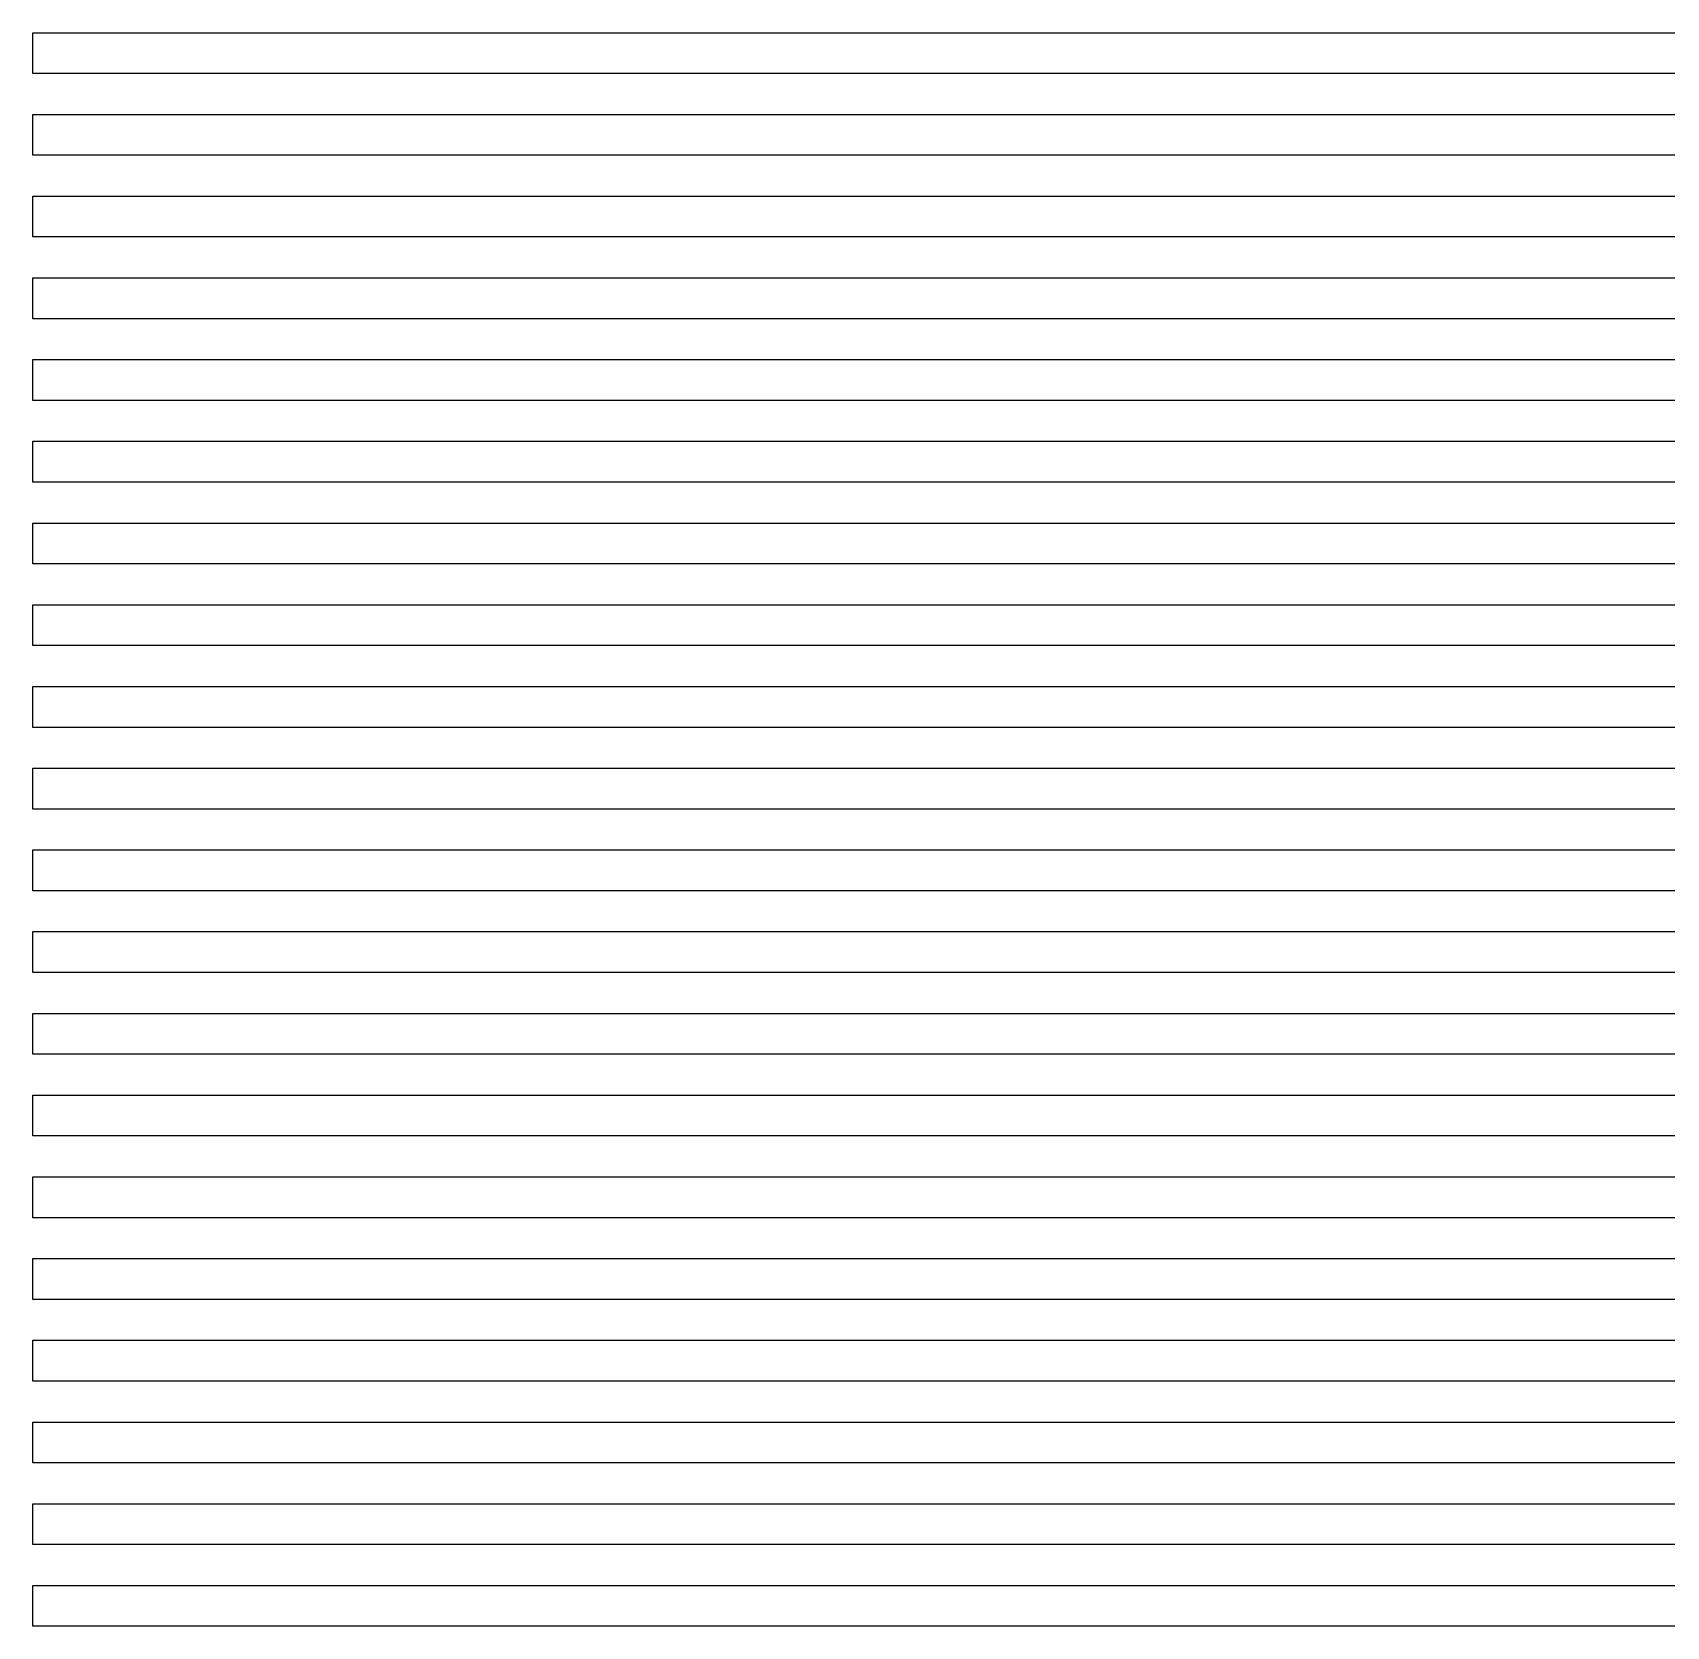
# Model space of a CAD drawing. Extents: x 0 to 80, y 0 to 80.
# Drawn here: x 0 to 20, y 20.5 to 40 of the extents above; entities that cross this region are included whole.
import ezdxf

# ---------------------------------------------------------------- set-up
doc = ezdxf.new("R2010")
doc.units = 0
doc.layers.add('FEED', color=7, linetype='CONTINUOUS')

msp = doc.modelspace()

# ---------------------------------------------------------------- linework, layer by layer
at = {"layer": 'FEED'}
for points in [[(20.48, 39.5, -14.968), (19.681, 39.5, -15.016), (19.041, 39.5, -15.096), (18.241, 39.5, -15.256), (17.921, 39.5, -15.352), (17.601, 39.5, -15.432), (16.961, 39.5, -15.656), (16.481, 39.5, -15.864), (15.841, 39.5, -16.184), (15.201, 39.5, -16.568), (14.561, 39.5, -17.032), (14.241, 39.5, -17.272), (14.081, 39.5, -17.352), (13.761, 39.5, -17.368), (0.001, 39.5, -17.368), (0.001, 39.625, -17.368), (0.001, 40, -17.368), (0.161, 40, -17.368), (14.241, 40, -17.368), (14.401, 40, -17.32), (14.721, 40, -17.112), (15.201, 40, -16.744), (15.681, 40, -16.424), (16.161, 40, -16.152), (16.961, 40, -15.768), (17.441, 40, -15.576), (17.761, 40, -15.48), (18.081, 40, -15.368), (18.401, 40, -15.288), (18.721, 40, -15.208), (19.521, 40, -15.08), (20.16, 40, -15.016)], [(20.16, 38.5, -14.92), (19.841, 38.5, -14.92), (19.041, 38.5, -14.984), (18.401, 38.5, -15.064), (17.921, 38.5, -15.16), (17.121, 38.5, -15.384), (16.641, 38.5, -15.544), (16.001, 38.5, -15.8), (15.361, 38.5, -16.12), (14.721, 38.5, -16.504), (14.081, 38.5, -16.968), (13.761, 38.5, -17.224), (13.601, 38.5, -17.32), (13.441, 38.5, -17.368), (0.001, 38.5, -17.368), (0.001, 38.625, -17.368), (0.001, 39, -17.368), (0.161, 39, -17.368), (13.601, 39, -17.368), (13.761, 39, -17.352), (13.921, 39, -17.272), (14.561, 39, -16.792), (15.201, 39, -16.36), (16.001, 39, -15.928), (16.801, 39, -15.576), (16.961, 39, -15.528), (17.281, 39, -15.416), (17.761, 39, -15.272), (18.561, 39, -15.096), (19.681, 39, -14.968), (20.48, 39, -14.936)], [(20.96, 37.5, -14.856), (19.681, 37.5, -14.856), (18.881, 37.5, -14.904), (18.081, 37.5, -15), (17.601, 37.5, -15.096), (16.961, 37.5, -15.256), (16.001, 37.5, -15.592), (15.201, 37.5, -15.96), (14.721, 37.5, -16.216), (14.081, 37.5, -16.616), (13.601, 37.5, -16.968), (13.281, 37.5, -17.224), (13.121, 37.5, -17.32), (12.961, 37.5, -17.368), (0.001, 37.5, -17.368), (0.001, 37.625, -17.368), (0.001, 38, -17.368), (0.161, 38, -17.368), (13.121, 38, -17.368), (13.281, 38, -17.352), (13.441, 38, -17.272), (14.081, 38, -16.792), (14.721, 38, -16.36), (15.521, 38, -15.912), (15.841, 38, -15.768), (16.161, 38, -15.624), (16.961, 38, -15.336), (17.921, 38, -15.096), (18.561, 38, -14.984), (19.361, 38, -14.904), (19.681, 38, -14.904), (20, 38, -14.888), (21.44, 38, -14.888)], [(20.64, 36.5, -14.824), (19.521, 36.5, -14.824), (19.201, 36.5, -14.84), (18.721, 36.5, -14.856), (18.081, 36.5, -14.92), (17.281, 36.5, -15.048), (16.321, 36.5, -15.304), (15.841, 36.5, -15.48), (15.521, 36.5, -15.592), (14.881, 36.5, -15.88), (14.401, 36.5, -16.136), (13.761, 36.5, -16.536), (13.121, 36.5, -17), (12.801, 36.5, -17.256), (12.641, 36.5, -17.336), (12.481, 36.5, -17.368), (0.001, 36.5, -17.368), (0.001, 36.625, -17.368), (0.001, 37, -17.368), (0.161, 37, -17.368), (12.641, 37, -17.368), (12.801, 37, -17.352), (12.961, 37, -17.288), (13.121, 37, -17.176), (13.441, 37, -16.904), (14.081, 37, -16.456), (14.561, 37, -16.168), (15.041, 37, -15.912), (15.361, 37, -15.768), (15.681, 37, -15.624), (16.481, 37, -15.336), (16.961, 37, -15.192), (17.761, 37, -15.016), (18.401, 37, -14.92), (19.041, 37, -14.856), (19.361, 37, -14.856), (19.681, 37, -14.84), (21.28, 37, -14.84)], [(20.48, 35.5, -14.792), (19.201, 35.5, -14.792), (18.881, 35.5, -14.808), (18.401, 35.5, -14.824), (17.601, 35.5, -14.904), (17.281, 35.5, -14.968), (16.961, 35.5, -15.016), (16.001, 35.5, -15.256), (15.361, 35.5, -15.48), (14.881, 35.5, -15.672), (14.241, 35.5, -15.976), (13.601, 35.5, -16.344), (12.801, 35.5, -16.904), (12.321, 35.5, -17.272), (12.161, 35.5, -17.352), (11.841, 35.5, -17.368), (0.001, 35.5, -17.368), (0.001, 35.625, -17.368), (0.001, 36, -17.368), (0.161, 36, -17.368), (12.321, 36, -17.368), (12.481, 36, -17.304), (12.641, 36, -17.208), (13.281, 36, -16.712), (13.761, 36, -16.392), (14.401, 36, -16.008), (14.881, 36, -15.768), (15.361, 36, -15.56), (16.001, 36, -15.336), (16.641, 36, -15.144), (17.441, 36, -14.968), (17.921, 36, -14.904), (18.241, 36, -14.856), (18.561, 36, -14.84), (18.721, 36, -14.824), (19.521, 36, -14.808), (20.8, 36, -14.808)], [(20.64, 34.5, -14.776), (20, 34.5, -14.776), (19.681, 34.5, -14.76), (19.041, 34.5, -14.76), (18.721, 34.5, -14.776), (18.241, 34.5, -14.776), (17.441, 34.5, -14.84), (16.801, 34.5, -14.936), (16.001, 34.5, -15.096), (15.041, 34.5, -15.384), (14.401, 34.5, -15.64), (13.921, 34.5, -15.864), (13.281, 34.5, -16.216), (12.641, 34.5, -16.648), (12.161, 34.5, -17.016), (12.001, 34.5, -17.16), (11.841, 34.5, -17.272), (11.681, 34.5, -17.352), (11.361, 34.5, -17.368), (0.001, 34.5, -17.368), (0.001, 34.625, -17.368), (0.001, 35, -17.368), (0.161, 35, -17.368), (11.681, 35, -17.368), (11.841, 35, -17.352), (12.001, 35, -17.288), (12.801, 35, -16.68), (13.281, 35, -16.36), (13.921, 35, -15.992), (14.721, 35, -15.608), (15.201, 35, -15.416), (16.001, 35, -15.16), (17.281, 35, -14.888), (18.081, 35, -14.808), (18.881, 35, -14.792), (20.8, 35, -14.792)], [(20.64, 33.5, -14.776), (20, 33.5, -14.744), (17.921, 33.5, -14.744), (17.121, 33.5, -14.808), (16.481, 33.5, -14.888), (15.841, 33.5, -15.016), (15.041, 33.5, -15.24), (14.401, 33.5, -15.464), (13.761, 33.5, -15.752), (12.961, 33.5, -16.184), (12.161, 33.5, -16.712), (11.521, 33.5, -17.224), (11.361, 33.5, -17.32), (11.201, 33.5, -17.368), (0.001, 33.5, -17.368), (0.001, 33.625, -17.368), (0.001, 34, -17.368), (0.161, 34, -17.368), (11.361, 34, -17.368), (11.521, 34, -17.336), (11.681, 34, -17.256), (12.321, 34, -16.744), (12.961, 34, -16.296), (13.601, 34, -15.928), (14.081, 34, -15.688), (14.721, 34, -15.416), (15.681, 34, -15.112), (16.641, 34, -14.904), (17.761, 34, -14.776), (18.081, 34, -14.776), (18.401, 34, -14.76), (20.32, 34, -14.76)], [(20.8, 32.5, -14.776), (19.841, 32.5, -14.728), (17.761, 32.5, -14.728), (16.961, 32.5, -14.776), (16.481, 32.5, -14.824), (15.681, 32.5, -14.968), (15.041, 32.5, -15.128), (14.401, 32.5, -15.32), (13.761, 32.5, -15.576), (12.961, 32.5, -15.96), (12.321, 32.5, -16.344), (11.681, 32.5, -16.808), (11.201, 32.5, -17.192), (11.041, 32.5, -17.304), (10.881, 32.5, -17.368), (0.001, 32.5, -17.368), (0.001, 32.625, -17.368), (0.001, 33, -17.368), (0.161, 33, -17.368), (11.041, 33, -17.368), (11.201, 33, -17.304), (11.361, 33, -17.208), (12.001, 33, -16.696), (12.481, 33, -16.36), (13.121, 33, -15.976), (13.761, 33, -15.656), (14.561, 33, -15.336), (15.201, 33, -15.128), (16.161, 33, -14.904), (16.321, 33, -14.888), (16.961, 33, -14.792), (17.601, 33, -14.744), (17.921, 33, -14.744), (18.241, 33, -14.728), (20, 33, -14.728), (20.8, 33, -14.776)], [(20.32, 31.5, -14.744), (20, 31.5, -14.744), (19.681, 31.5, -14.728), (17.441, 31.5, -14.728), (17.121, 31.5, -14.744), (16.801, 31.5, -14.76), (16.001, 31.5, -14.84), (15.201, 31.5, -14.984), (15.041, 31.5, -15.032), (14.721, 31.5, -15.112), (14.081, 31.5, -15.304), (13.281, 31.5, -15.624), (12.641, 31.5, -15.944), (12.001, 31.5, -16.328), (11.361, 31.5, -16.792), (10.881, 31.5, -17.176), (10.721, 31.5, -17.288), (10.561, 31.5, -17.352), (10.241, 31.5, -17.368), (0.001, 31.5, -17.368), (0.001, 31.625, -17.368), (0.001, 32, -17.368), (0.161, 32, -17.368), (10.561, 32, -17.368), (10.721, 32, -17.352), (10.881, 32, -17.304), (11.681, 32, -16.664), (12.321, 32, -16.232), (12.801, 32, -15.96), (13.441, 32, -15.64), (14.081, 32, -15.368), (14.881, 32, -15.112), (15.681, 32, -14.92), (16.001, 32, -14.872), (16.161, 32, -14.84), (17.121, 32, -14.744), (17.441, 32, -14.744), (17.761, 32, -14.728), (20, 32, -14.728), (20.8, 32, -14.776)], [(20.48, 30.5, -14.792), (20, 30.5, -14.744), (19.681, 30.5, -14.744), (19.361, 30.5, -14.728), (16.961, 30.5, -14.728), (16.641, 30.5, -14.744), (16.321, 30.5, -14.76), (15.681, 30.5, -14.824), (14.881, 30.5, -14.968), (13.921, 30.5, -15.224), (12.961, 30.5, -15.592), (12.481, 30.5, -15.816), (11.841, 30.5, -16.184), (11.361, 30.5, -16.488), (10.881, 30.5, -16.84), (10.401, 30.5, -17.24), (10.241, 30.5, -17.336), (10.081, 30.5, -17.368), (0.001, 30.5, -17.368), (0.001, 30.625, -17.368), (0.001, 31, -17.368), (0.161, 31, -17.368), (10.241, 31, -17.368), (10.401, 31, -17.336), (10.561, 31, -17.24), (11.201, 31, -16.728), (11.841, 31, -16.28), (12.481, 31, -15.912), (12.961, 31, -15.672), (13.601, 31, -15.4), (14.401, 31, -15.128), (14.721, 31, -15.048), (14.881, 31, -15), (15.521, 31, -14.872), (16.321, 31, -14.776), (17.281, 31, -14.728), (19.681, 31, -14.728), (20, 31, -14.744), (20.32, 31, -14.76)], [(20.32, 29.5, -14.808), (19.841, 29.5, -14.76), (19.041, 29.5, -14.728), (16.641, 29.5, -14.728), (16.321, 29.5, -14.744), (16.001, 29.5, -14.76), (15.361, 29.5, -14.824), (14.561, 29.5, -14.968), (13.921, 29.5, -15.128), (12.961, 29.5, -15.464), (12.321, 29.5, -15.752), (11.681, 29.5, -16.088), (11.041, 29.5, -16.488), (10.561, 29.5, -16.84), (10.081, 29.5, -17.24), (9.921, 29.5, -17.336), (9.761, 29.5, -17.368), (0.001, 29.5, -17.368), (0.001, 29.625, -17.368), (0.001, 30, -17.368), (0.161, 30, -17.368), (9.921, 30, -17.368), (10.081, 30, -17.336), (10.241, 30, -17.24), (10.881, 30, -16.712), (11.521, 30, -16.28), (12.161, 30, -15.912), (12.801, 30, -15.592), (13.601, 30, -15.272), (14.241, 30, -15.08), (15.041, 30, -14.904), (15.681, 30, -14.808), (16.321, 30, -14.744), (16.641, 30, -14.744), (16.961, 30, -14.728), (19.361, 30, -14.728), (20.16, 30, -14.776)], [(20.16, 28.5, -14.84), (19.361, 28.5, -14.76), (18.561, 28.5, -14.728), (16.481, 28.5, -14.728), (15.681, 28.5, -14.776), (15.201, 28.5, -14.824), (14.881, 28.5, -14.872), (14.561, 28.5, -14.92), (14.081, 28.5, -15.016), (13.281, 28.5, -15.24), (12.641, 28.5, -15.464), (12.001, 28.5, -15.752), (11.361, 28.5, -16.088), (10.721, 28.5, -16.488), (10.241, 28.5, -16.84), (9.761, 28.5, -17.24), (9.601, 28.5, -17.336), (9.441, 28.5, -17.368), (0.001, 28.5, -17.368), (0.001, 28.625, -17.368), (0.001, 29, -17.368), (0.161, 29, -17.368), (9.601, 29, -17.368), (9.761, 29, -17.336), (9.921, 29, -17.24), (10.561, 29, -16.712), (11.201, 29, -16.28), (11.841, 29, -15.912), (12.321, 29, -15.672), (12.961, 29, -15.4), (13.921, 29, -15.096), (15.041, 29, -14.856), (15.841, 29, -14.76), (16.641, 29, -14.728), (18.881, 29, -14.728), (19.201, 29, -14.744), (19.521, 29, -14.76), (20.16, 29, -14.824)], [(20.16, 27.5, -4.552), (20, 27.5, -4.792), (19.841, 27.5, -5.208), (19.681, 27.5, -5.832), (19.521, 27.5, -6.744), (19.361, 27.5, -7.96), (18.881, 27.5, -12.472), (18.721, 27.5, -13.688), (18.561, 27.5, -14.472), (18.401, 27.5, -14.744), (16.641, 27.5, -14.744), (16.321, 27.5, -14.76), (16.001, 27.5, -14.76), (15.201, 27.5, -14.808), (14.401, 27.5, -14.904), (13.601, 27.5, -15.064), (12.801, 27.5, -15.288), (12.161, 27.5, -15.528), (11.201, 27.5, -15.992), (10.401, 27.5, -16.488), (9.761, 27.5, -16.968), (9.441, 27.5, -17.24), (9.281, 27.5, -17.336), (9.121, 27.5, -17.368), (0.001, 27.5, -17.368), (0.001, 27.625, -17.368), (0.001, 28, -17.368), (0.161, 28, -17.368), (9.281, 28, -17.368), (9.441, 28, -17.336), (9.601, 28, -17.24), (10.081, 28, -16.84), (10.721, 28, -16.376), (11.361, 28, -15.992), (12.001, 28, -15.672), (12.641, 28, -15.4), (13.441, 28, -15.144), (14.401, 28, -14.92), (14.561, 28, -14.904), (15.201, 28, -14.808), (16.481, 28, -14.744), (17.761, 28, -14.728), (18.401, 28, -14.728), (18.721, 28, -14.744), (19.201, 28, -14.76), (19.361, 28, -14.744), (19.521, 28, -14.232), (19.681, 28, -13.416), (19.841, 28, -12.344), (20.32, 28, -8.44)], [(20.48, 26.5, -4.232), (19.841, 26.5, -4.264), (19.361, 26.5, -4.312), (19.041, 26.5, -4.392), (18.881, 26.5, -4.472), (18.721, 26.5, -4.584), (18.561, 26.5, -4.792), (18.401, 26.5, -5.16), (18.241, 26.5, -5.848), (18.081, 26.5, -7), (17.921, 26.5, -8.68), (17.601, 26.5, -12.6), (17.441, 26.5, -13.96), (17.281, 26.5, -14.664), (17.121, 26.5, -14.76), (16.481, 26.5, -14.76), (16.161, 26.5, -14.776), (15.841, 26.5, -14.776), (15.521, 26.5, -14.808), (15.041, 26.5, -14.808), (14.241, 26.5, -14.888), (13.441, 26.5, -15.032), (12.961, 26.5, -15.16), (12.641, 26.5, -15.24), (12.001, 26.5, -15.464), (11.201, 26.5, -15.816), (10.401, 26.5, -16.28), (9.761, 26.5, -16.728), (9.121, 26.5, -17.256), (8.961, 26.5, -17.336), (8.801, 26.5, -17.368), (0.001, 26.5, -17.368), (0.001, 26.625, -17.368), (0.001, 27, -17.368), (0.161, 27, -17.368), (8.961, 27, -17.368), (9.121, 27, -17.32), (9.281, 27, -17.224), (9.921, 27, -16.696), (10.721, 27, -16.152), (11.361, 27, -15.8), (12.001, 27, -15.528), (12.481, 27, -15.336), (13.281, 27, -15.096), (13.921, 27, -14.952), (14.401, 27, -14.888), (14.721, 27, -14.84), (15.041, 27, -14.824), (15.361, 27, -14.792), (16.481, 27, -14.76), (17.601, 27, -14.76), (17.761, 27, -14.696), (17.921, 27, -14.104), (18.081, 27, -12.968), (18.561, 27, -7.88), (18.721, 27, -6.584), (18.881, 27, -5.688), (19.041, 27, -5.112), (19.201, 27, -4.76), (19.361, 27, -4.552), (19.521, 27, -4.424), (19.681, 27, -4.344), (20, 27, -4.264), (20.8, 27, -4.216)], [(20.16, 25.5, -4.232), (19.841, 25.5, -4.28), (19.041, 25.5, -4.328), (18.401, 25.5, -4.424), (18.081, 25.5, -4.536), (17.921, 25.5, -4.648), (17.761, 25.5, -4.792), (17.601, 25.5, -5.048), (17.441, 25.5, -5.544), (17.281, 25.5, -6.488), (17.121, 25.5, -8.008), (16.801, 25.5, -12.184), (16.641, 25.5, -13.8), (16.481, 25.5, -14.616), (16.321, 25.5, -14.808), (15.201, 25.5, -14.808), (14.401, 25.5, -14.872), (14.081, 25.5, -14.888), (13.121, 25.5, -15.064), (12.321, 25.5, -15.272), (11.361, 25.5, -15.64), (10.561, 25.5, -16.04), (10.081, 25.5, -16.328), (9.441, 25.5, -16.792), (8.961, 25.5, -17.192), (8.801, 25.5, -17.304), (8.641, 25.5, -17.368), (0.001, 25.5, -17.368), (0.001, 25.625, -17.368), (0.001, 26, -17.368), (0.161, 26, -17.368), (8.641, 26, -17.368), (8.801, 26, -17.352), (8.961, 26, -17.272), (9.121, 26, -17.16), (9.761, 26, -16.632), (10.401, 26, -16.2), (11.041, 26, -15.848), (11.841, 26, -15.48), (12.481, 26, -15.256), (12.961, 26, -15.112), (13.761, 26, -14.952), (14.561, 26, -14.856), (15.041, 26, -14.808), (15.681, 26, -14.808), (16.001, 26, -14.792), (16.641, 26, -14.792), (16.801, 26, -14.776), (16.961, 26, -14.312), (17.121, 26, -13.128), (17.601, 26, -7.16), (17.761, 26, -5.896), (17.921, 26, -5.176), (18.081, 26, -4.792), (18.241, 26, -4.616), (18.401, 26, -4.504), (18.721, 26, -4.392), (19.201, 26, -4.312), (19.361, 26, -4.312), (20, 26, -4.248), (20.32, 26, -4.232)], [(20.32, 24.5, -4.088), (20, 24.5, -4.28), (19.841, 24.5, -4.328), (19.521, 24.5, -4.344), (19.201, 24.5, -4.376), (18.721, 24.5, -4.392), (18.081, 24.5, -4.504), (17.601, 24.5, -4.648), (17.281, 24.5, -4.792), (17.121, 24.5, -4.92), (16.961, 24.5, -5.112), (16.801, 24.5, -5.432), (16.641, 24.5, -6.088), (16.481, 24.5, -7.336), (16.321, 24.5, -9.272), (16.161, 24.5, -11.576), (16.001, 24.5, -13.512), (15.841, 24.5, -14.552), (15.681, 24.5, -14.824), (15.361, 24.5, -14.84), (14.881, 24.5, -14.84), (14.081, 24.5, -14.904), (13.601, 24.5, -14.952), (13.281, 24.5, -15.016), (12.961, 24.5, -15.064), (12.641, 24.5, -15.144), (12.321, 24.5, -15.224), (11.841, 24.5, -15.368), (11.521, 24.5, -15.496), (11.201, 24.5, -15.608), (10.561, 24.5, -15.912), (9.921, 24.5, -16.28), (9.601, 24.5, -16.488), (8.961, 24.5, -16.984), (8.641, 24.5, -17.256), (8.481, 24.5, -17.336), (8.321, 24.5, -17.368), (0.001, 24.5, -17.368), (0.001, 24.625, -17.368), (0.001, 25, -17.368), (0.161, 25, -17.368), (8.481, 25, -17.368), (8.641, 25, -17.32), (8.801, 25, -17.224), (9.441, 25, -16.696), (10.241, 25, -16.152), (11.041, 25, -15.736), (11.681, 25, -15.464), (12.641, 25, -15.16), (13.441, 25, -14.984), (13.921, 25, -14.92), (14.241, 25, -14.872), (14.561, 25, -14.856), (14.721, 25, -14.84), (15.041, 25, -14.84), (15.681, 25, -14.808), (16.001, 25, -14.808), (16.161, 25, -14.504), (16.321, 25, -13.48), (16.481, 25, -11.64), (16.641, 25, -9.416), (16.801, 25, -7.464), (16.961, 25, -6.136), (17.121, 25, -5.4), (17.281, 25, -5.032), (17.441, 25, -4.84), (17.601, 25, -4.712), (17.761, 25, -4.616), (18.081, 25, -4.504), (18.561, 25, -4.392), (19.361, 25, -4.312), (19.681, 25, -4.312), (20, 25, -4.296), (20.16, 25, -4.184)], [(20.16, 23.5, -4.216), (19.841, 23.5, -4.424), (19.681, 23.5, -4.488), (19.041, 23.5, -4.488), (18.721, 23.5, -4.504), (18.081, 23.5, -4.584), (17.441, 23.5, -4.712), (17.121, 23.5, -4.824), (16.641, 23.5, -5.08), (16.481, 23.5, -5.224), (16.321, 23.5, -5.448), (16.161, 23.5, -5.928), (16.001, 23.5, -6.936), (15.841, 23.5, -8.696), (15.521, 23.5, -13.224), (15.361, 23.5, -14.472), (15.201, 23.5, -14.872), (14.721, 23.5, -14.872), (13.921, 23.5, -14.936), (13.761, 23.5, -14.936), (13.441, 23.5, -14.984), (12.961, 23.5, -15.048), (12.481, 23.5, -15.144), (11.681, 23.5, -15.368), (10.721, 23.5, -15.736), (10.081, 23.5, -16.056), (9.601, 23.5, -16.344), (8.961, 23.5, -16.808), (8.481, 23.5, -17.208), (8.321, 23.5, -17.32), (8.161, 23.5, -17.368), (0.001, 23.5, -17.368), (0.001, 23.625, -17.368), (0.001, 24, -17.368), (0.161, 24, -17.368), (8.161, 24, -17.368), (8.321, 24, -17.352), (8.481, 24, -17.288), (8.641, 24, -17.176), (9.281, 24, -16.648), (10.081, 24, -16.12), (10.881, 24, -15.704), (11.521, 24, -15.448), (12.161, 24, -15.24), (13.281, 24, -15), (14.241, 24, -14.888), (15.041, 24, -14.856), (15.361, 24, -14.84), (15.521, 24, -14.728), (15.681, 24, -13.944), (15.841, 24, -12.2), (16.161, 24, -7.752), (16.321, 24, -6.36), (16.481, 24, -5.624), (16.641, 24, -5.24), (16.801, 24, -5.032), (17.121, 24, -4.824), (17.601, 24, -4.648), (17.921, 24, -4.568), (18.241, 24, -4.52), (18.561, 24, -4.472), (19.361, 24, -4.392), (19.841, 24, -4.392), (20.32, 24, -4.088)], [(20.48, 22.5, -4.232), (19.841, 22.5, -4.632), (18.721, 22.5, -4.632), (18.241, 22.5, -4.68), (17.761, 22.5, -4.76), (17.121, 22.5, -4.936), (16.641, 22.5, -5.128), (16.481, 22.5, -5.208), (16.161, 22.5, -5.448), (16.001, 22.5, -5.592), (15.841, 22.5, -5.784), (15.681, 22.5, -6.216), (15.521, 22.5, -7.176), (15.361, 22.5, -8.904), (15.041, 22.5, -13.384), (14.881, 22.5, -14.584), (14.721, 22.5, -14.92), (13.761, 22.5, -14.968), (12.961, 22.5, -15.048), (12.321, 22.5, -15.16), (11.361, 22.5, -15.416), (10.561, 22.5, -15.72), (9.921, 22.5, -16.04), (9.281, 22.5, -16.424), (8.801, 22.5, -16.776), (8.321, 22.5, -17.176), (8.161, 22.5, -17.288), (8.001, 22.5, -17.352), (7.681, 22.5, -17.368), (0.001, 22.5, -17.368), (0.001, 22.625, -17.368), (0.001, 23, -17.368), (0.161, 23, -17.368), (8.001, 23, -17.368), (8.161, 23, -17.336), (8.321, 23, -17.24), (8.961, 23, -16.712), (9.601, 23, -16.28), (10.241, 23, -15.912), (10.721, 23, -15.688), (11.521, 23, -15.384), (12.001, 23, -15.24), (12.321, 23, -15.176), (12.641, 23, -15.096), (13.601, 23, -14.968), (14.561, 23, -14.904), (14.721, 23, -14.904), (14.881, 23, -14.888), (15.041, 23, -14.696), (15.201, 23, -13.72), (15.361, 23, -11.72), (15.521, 23, -9.336), (15.681, 23, -7.4), (15.841, 23, -6.248), (16.001, 23, -5.704), (16.161, 23, -5.464), (16.481, 23, -5.192), (16.801, 23, -4.984), (17.281, 23, -4.808), (17.441, 23, -4.776), (17.761, 23, -4.696), (18.241, 23, -4.616), (18.721, 23, -4.568), (19.681, 23, -4.568), (19.841, 23, -4.504), (20.32, 23, -4.2)], [(20.16, 21.5, -4.776), (20, 21.5, -4.872), (19.041, 21.5, -4.872), (18.561, 21.5, -4.904), (18.241, 21.5, -4.952), (17.281, 21.5, -5.16), (16.801, 21.5, -5.288), (16.481, 21.5, -5.4), (16.321, 21.5, -5.48), (16.161, 21.5, -5.528), (16.001, 21.5, -5.608), (15.681, 21.5, -5.88), (15.521, 21.5, -6.056), (15.361, 21.5, -6.392), (15.201, 21.5, -7.192), (15.041, 21.5, -8.776), (14.721, 21.5, -13.336), (14.561, 21.5, -14.648), (14.401, 21.5, -14.968), (13.441, 21.5, -15.016), (12.961, 21.5, -15.064), (12.161, 21.5, -15.208), (11.361, 21.5, -15.4), (10.561, 21.5, -15.672), (9.921, 21.5, -15.96), (9.121, 21.5, -16.424), (8.641, 21.5, -16.776), (8.161, 21.5, -17.176), (8.001, 21.5, -17.288), (7.841, 21.5, -17.352), (7.521, 21.5, -17.368), (0.001, 21.5, -17.368), (0.001, 21.625, -17.368), (0.001, 22, -17.368), (0.161, 22, -17.368), (7.841, 22, -17.368), (8.001, 22, -17.336), (8.641, 22, -16.84), (9.121, 22, -16.472), (9.921, 22, -16.008), (10.561, 22, -15.704), (11.041, 22, -15.512), (11.841, 22, -15.272), (12.161, 22, -15.208), (12.481, 22, -15.128), (12.801, 22, -15.08), (13.121, 22, -15.032), (13.601, 22, -14.984), (14.401, 22, -14.952), (14.561, 22, -14.952), (14.721, 22, -14.456), (14.881, 22, -13.032), (15.201, 22, -8.568), (15.361, 22, -7.048), (15.521, 22, -6.248), (15.681, 22, -5.896), (16.001, 22, -5.592), (16.161, 22, -5.464), (16.481, 22, -5.288), (16.961, 22, -5.112), (17.601, 22, -4.92), (18.241, 22, -4.792), (18.721, 22, -4.728), (19.841, 22, -4.728), (20, 22, -4.696), (20.48, 22, -4.376)], [(20.32, 20.5, -5.16), (19.521, 20.5, -5.192), (18.401, 20.5, -5.192), (17.921, 20.5, -5.288), (17.601, 20.5, -5.4), (17.441, 20.5, -5.48), (17.281, 20.5, -5.528), (16.961, 20.5, -5.576), (16.161, 20.5, -5.8), (16.001, 20.5, -5.848), (15.681, 20.5, -5.992), (15.521, 20.5, -6.104), (15.361, 20.5, -6.28), (15.201, 20.5, -6.552), (15.041, 20.5, -7.144), (14.881, 20.5, -8.424), (14.561, 20.5, -12.84), (14.401, 20.5, -14.472), (14.241, 20.5, -15.032), (13.921, 20.5, -15.048), (13.281, 20.5, -15.096), (12.801, 20.5, -15.128), (12.001, 20.5, -15.24), (11.361, 20.5, -15.4), (10.721, 20.5, -15.592), (10.241, 20.5, -15.768), (9.441, 20.5, -16.152), (8.801, 20.5, -16.552), (8.321, 20.5, -16.904), (8.001, 20.5, -17.176), (7.841, 20.5, -17.288), (7.681, 20.5, -17.368), (0.001, 20.5, -17.368), (0.001, 20.625, -17.368), (0.001, 21, -17.368), (0.161, 21, -17.368), (7.681, 21, -17.368), (7.841, 21, -17.336), (8.001, 21, -17.24), (8.641, 21, -16.712), (9.281, 21, -16.28), (10.081, 21, -15.864), (10.561, 21, -15.656), (11.521, 21, -15.352), (11.681, 21, -15.32), (12.001, 21, -15.24), (12.481, 21, -15.144), (12.801, 21, -15.112), (13.121, 21, -15.064), (13.441, 21, -15.048), (13.761, 21, -15.016), (14.241, 21, -15), (14.401, 21, -14.888), (14.561, 21, -13.96), (14.721, 21, -11.976), (14.881, 21, -9.592), (15.041, 21, -7.752), (15.201, 21, -6.728), (15.361, 21, -6.296), (15.521, 21, -6.056), (15.681, 21, -5.88), (15.841, 21, -5.768), (16.321, 21, -5.576), (16.801, 21, -5.432), (17.601, 21, -5.288), (17.921, 21, -5.224), (18.721, 21, -5.112), (19.521, 21, -5.032), (20, 21, -5.032), (20.16, 21, -4.968)]]:
    msp.add_polyline3d(points, dxfattribs=at)

doc.saveas('drawing.dxf')
